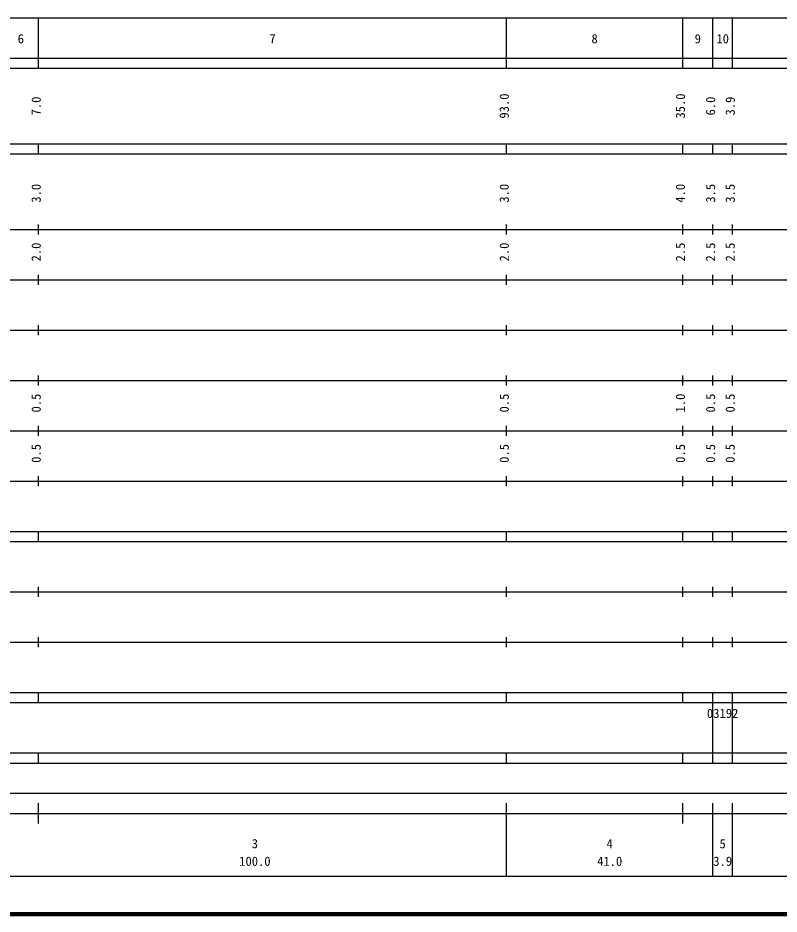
# Model space of a CAD drawing. Units: millimetres on the paper, enlarged 1000 times. Extents: x 40000 to 680000, y 20000 to 380000.
# Drawn here: x 270914 to 422152, y 20000 to 198000 of the extents above; entities that cross this region are included whole.
import ezdxf
from ezdxf.enums import TextEntityAlignment as Align

# ---------------------------------------------------------------- set-up
doc = ezdxf.new("R2010")
doc.units = ezdxf.units.MM
doc.header["$LTSCALE"] = 1000
doc.layers.add('M-TTL', color=2, linetype='Continuous', lineweight=140)
doc.layers.add('M-TTL-BAND', color=7, linetype='Continuous', lineweight=25)
doc.styles.add('ＭＳ ゴシック', font='')
doc.styles.get('ＭＳ ゴシック').set_extended_font_data('MS Gothic')

msp = doc.modelspace()

# ---------------------------------------------------------------- linework, layer by layer
at = {"layer": 'M-TTL'}
msp.add_line((40000, 20000), (680000, 20000), dxfattribs=at)
at = {"layer": 'M-TTL-BAND'}
for p, q in [((68000, 198000), (579000, 198000)), ((275000, 188000), (275000, 198000)), ((368000, 188000), (368000, 198000)), ((403000, 188000), (403000, 198000)), ((409000, 188000), (409000, 198000)), ((412900, 188000), (412900, 198000)), ((40000, 190000), (579000, 190000)), ((40000, 188000), (579000, 188000)), ((40000, 173000), (579000, 173000)), ((275000, 171000), (275000, 173000)), ((368000, 171000), (368000, 173000)), ((403000, 171000), (403000, 173000)), ((409000, 171000), (409000, 173000)), ((412900, 171000), (412900, 173000)), ((40000, 171000), (579000, 171000)), ((275000, 155000), (275000, 157000)), ((368000, 155000), (368000, 157000)), ((403000, 155000), (403000, 157000)), ((409000, 155000), (409000, 157000)), ((412900, 155000), (412900, 157000)), ((40000, 156000), (579000, 156000)), ((46000, 146000), (579000, 146000)), ((275000, 145000), (275000, 147000)), ((368000, 145000), (368000, 147000)), ((403000, 145000), (403000, 147000)), ((409000, 145000), (409000, 147000)), ((412900, 145000), (412900, 147000)), ((52000, 136000), (579000, 136000)), ((275000, 135000), (275000, 137000)), ((368000, 135000), (368000, 137000)), ((403000, 135000), (403000, 137000)), ((409000, 135000), (409000, 137000)), ((412900, 135000), (412900, 137000)), ((275000, 125000), (275000, 127000)), ((368000, 125000), (368000, 127000)), ((403000, 125000), (403000, 127000)), ((409000, 125000), (409000, 127000)), ((412900, 125000), (412900, 127000)), ((46000, 126000), (579000, 126000)), ((52000, 116000), (579000, 116000)), ((275000, 115000), (275000, 117000)), ((368000, 115000), (368000, 117000)), ((403000, 115000), (403000, 117000)), ((409000, 115000), (409000, 117000)), ((412900, 115000), (412900, 117000)), ((275000, 105000), (275000, 107000)), ((368000, 105000), (368000, 107000)), ((403000, 105000), (403000, 107000)), ((409000, 105000), (409000, 107000)), ((412900, 105000), (412900, 107000)), ((46000, 106000), (579000, 106000)), ((40000, 96000), (579000, 96000)), ((275000, 94000), (275000, 96000)), ((368000, 94000), (368000, 96000)), ((403000, 94000), (403000, 96000)), ((409000, 94000), (409000, 96000)), ((412900, 94000), (412900, 96000)), ((40000, 94000), (579000, 94000)), ((49000, 84000), (579000, 84000)), ((275000, 83000), (275000, 85000)), ((368000, 83000), (368000, 85000)), ((403000, 83000), (403000, 85000)), ((409000, 83000), (409000, 85000)), ((412900, 83000), (412900, 85000)), ((275000, 73000), (275000, 75000)), ((368000, 73000), (368000, 75000)), ((403000, 73000), (403000, 75000)), ((409000, 73000), (409000, 75000)), ((412900, 73000), (412900, 75000)), ((40000, 74000), (579000, 74000)), ((40000, 64000), (579000, 64000)), ((275000, 62000), (275000, 64000)), ((368000, 62000), (368000, 64000)), ((403000, 62000), (403000, 64000)), ((409000, 62000), (409000, 64000)), ((412900, 62000), (412900, 64000)), ((40000, 62000), (579000, 62000)), ((409000, 52000), (409000, 62000)), ((412900, 52000), (412900, 62000)), ((40000, 52000), (579000, 52000)), ((275000, 50000), (275000, 52000)), ((368000, 50000), (368000, 52000)), ((403000, 50000), (403000, 52000)), ((409000, 50000), (409000, 52000)), ((412900, 50000), (412900, 52000)), ((40000, 50000), (579000, 50000)), ((71000, 44000), (565000, 44000)), ((275000, 38000), (275000, 42000)), ((368000, 27500), (368000, 42000)), ((403000, 38000), (403000, 42000)), ((409000, 27500), (409000, 42000)), ((412900, 27500), (412900, 42000)), ((40000, 40000), (579000, 40000)), ((68000, 27500), (579000, 27500))]:
    msp.add_line(p, q, dxfattribs=at)

# ---------------------------------------------------------------- texts
at = {"layer": 'M-TTL-BAND', "style": 'ＭＳ ゴシック'}
for s, p in [('6', (271500, 192405)), ('7', (321500, 192405)), ('8', (385500, 192405)), ('9', (406000, 192405)), ('10', (410950, 192405)), ('3', (318000, 32523)), ('4', (388500, 32523)), ('5', (410950, 32523)), ('100.0', (318000, 29033)), ('41.0', (388500, 29033)), ('3.9', (410950, 29033))]:
    msp.add_text(s, height=1833, dxfattribs=at).set_placement(p, align=Align.BOTTOM_CENTER)
for s, p in [('7.0', (276000, 180500)), ('93.0', (369000, 180500)), ('35.0', (404000, 180500)), ('6.0', (410000, 180500)), ('3.9', (413900, 180500)), ('3.0', (276000, 163174)), ('3.0', (369000, 163174)), ('4.0', (404000, 163174)), ('3.5', (410000, 163174)), ('3.5', (413900, 163174)), ('2.0', (276000, 151500)), ('2.0', (369000, 151500)), ('2.5', (404000, 151500)), ('2.5', (410000, 151500)), ('2.5', (413900, 151500)), ('0.5', (276000, 121500)), ('0.5', (369000, 121500)), ('1.0', (404000, 121500)), ('0.5', (410000, 121500)), ('0.5', (413900, 121500)), ('0.5', (276000, 111500)), ('0.5', (369000, 111500)), ('0.5', (404000, 111500)), ('0.5', (410000, 111500)), ('0.5', (413900, 111500))]:
    msp.add_text(s, height=1833, rotation=90, dxfattribs=at).set_placement(p, align=Align.BOTTOM_CENTER)
msp.add_text('03192', height=1833, dxfattribs=at).set_placement((407825, 58405), align=Align.BOTTOM_LEFT)

doc.saveas('drawing.dxf')
